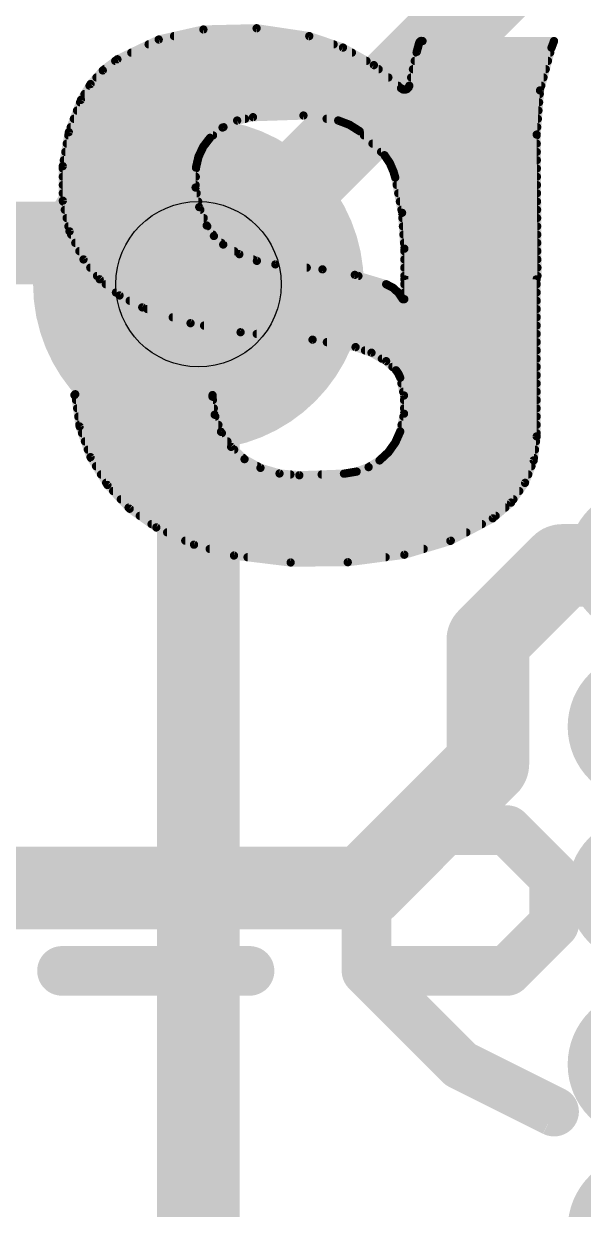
# Model space of a CAD drawing. Extents: x -34 to 73, y -15 to 16.
# Drawn here: x 8.353 to 10.072, y 9.428 to 13.068 of the extents above; entities that cross this region are included whole.
import ezdxf

# ---------------------------------------------------------------- set-up
doc = ezdxf.new("R2010")
doc.units = 0
for name, color, linetype in [('1', 12, 'CONTINUOUS'), ('16', 132, 'CONTINUOUS'), ('18', 110, 'CONTINUOUS'), ('22', 40, 'CONTINUOUS'), ('29', 253, 'CONTINUOUS'), ('44', 253, 'CONTINUOUS')]:
    doc.layers.add(name, color=color, linetype=linetype)

# ---------------------------------------------------------------- blocks, each defined once
blk = doc.blocks.new('RECT195072X73152R100')
at = {"const_width": 0.2286}
blk.add_lwpolyline([(0.4953, 0), (0.4953, 0, 0.4142), (0.381, 0.1143), (-0.381, 0.1143, 0.4142), (-0.4953, 0), (-0.4953, 0, 0.4142), (-0.381, -0.1143), (0.381, -0.1143, 0.4142)], format="xyb", close=True, dxfattribs=at)
blk.add_solid([(-0.4064, -0.0254), (0.4064, -0.0254), (-0.4064, 0.0254), (0.4064, 0.0254)])
blk = doc.blocks.new('ROUNDV')
at = {"const_width": 0.5}
blk.add_lwpolyline([(0, -0.25, 1), (0, 0.25, 1), (0, -0.25)], format="xyb", dxfattribs=at)

msp = doc.modelspace()

# ---------------------------------------------------------------- linework, layer by layer
at = {"layer": '1', "const_width": 0.254}
for points in [[(8.89, 12.2682), (9.8552, 13.2334)], [(7.454, 12.3952), (8.763, 12.3952)], [(8.763, 12.3952), (8.89, 12.2682)], [(8.8646, 12.2428), (8.89, 12.2682)], [(9.779, 11.176), (10.0076, 11.4046)], [(10.0076, 11.4046), (10.6217, 11.4046)], [(9.779, 10.795), (9.779, 11.176)], [(9.398, 10.414), (9.779, 10.795)], [(9.398, 10.414), (7.62, 10.414)]]:
    msp.add_lwpolyline(points, dxfattribs=at)
at = {"layer": '1', "const_width": 0.127}
for points in [[(8.8079, 12.4401, 1), (8.7181, 12.3503)], [(8.763, 12.3317, 1), (8.763, 12.4587)], [(8.9349, 12.2233, 1), (8.8451, 12.3131)], [(8.8197, 12.2877, 1), (8.9095, 12.1979)], [(8.8451, 12.3131, 1), (8.9349, 12.2233)], [(8.8451, 12.2233, 1), (8.9349, 12.3131)], [(10.0076, 11.4681, 1), (10.0076, 11.3411)], [(10.0525, 11.3597, 1), (9.9627, 11.4495)], [(9.8425, 11.176, 1), (9.7155, 11.176)], [(9.7341, 11.2209, 1), (9.8239, 11.1311)], [(9.8239, 10.7501, 1), (9.7341, 10.8399)], [(9.7155, 10.795, 1), (9.8425, 10.795)], [(9.3531, 10.4589, 1), (9.4429, 10.3691)], [(9.398, 10.3505, 1), (9.398, 10.4775)]]:
    msp.add_lwpolyline(points, format="xyb", dxfattribs=at)
at = {"layer": '16', "const_width": 0.254}
msp.add_lwpolyline([(8.89, 12.2682), (8.89, 5.969)], dxfattribs=at)
at = {"layer": '16', "const_width": 0.127}
msp.add_lwpolyline([(8.9535, 12.2682, 1), (8.8265, 12.2682)], format="xyb", dxfattribs=at)
at = {"layer": '22'}
for points, const_width in [([(8.768, 13.0197), (8.9052, 13.0505)], 0.0254), ([(8.8149, 13.0302), (9.2304, 13.0302)], 0.0254), ([(8.9052, 13.0505), (9.0687, 13.0543)], 0.0254), ([(9.0687, 13.0543), (9.2304, 13.0302)], 0.0254), ([(9.2304, 13.0302), (9.3339, 12.995)], 0.0254), ([(8.6411, 12.9591), (8.768, 13.0197)], 0.0254), ([(8.7369, 13.0048), (9.3051, 13.0048)], 0.0254), ([(9.3339, 12.995), (9.429, 12.941)], 0.0254), ([(9.5606, 12.9819), (9.5682, 13.0099)], 0.0254), ([(9.5668, 13.0048), (9.9784, 13.0048)], 0.0254), ([(9.5682, 13.0099), (9.5704, 13.0135)], 0.0254), ([(9.5704, 13.0135), (9.5741, 13.0153)], 0.0254), ([(9.5741, 13.0153), (9.5783, 13.015)], 0.0254), ([(9.5783, 13.015), (9.9822, 13.015)], 0.0254), ([(9.9746, 12.9946), (9.9392, 12.8634)], 0.0254), ([(9.9822, 13.015), (9.9746, 12.9946)], 0.0254), ([(8.5962, 12.9249), (8.6411, 12.9591)], 0.0254), ([(8.6344, 12.954), (9.4061, 12.954)], 0.0254), ([(8.6836, 12.9794), (9.3614, 12.9794)], 0.0254), ([(9.5377, 12.8778), (9.5606, 12.9819)], 0.0254), ([(9.5545, 12.954), (9.9637, 12.954)], 0.0254), ([(9.5601, 12.9794), (9.9705, 12.9794)], 0.0254), ([(8.5585, 12.8829), (8.5962, 12.9249)], 0.0254), ([(8.6011, 12.9286), (9.4436, 12.9286)], 0.0254), ([(9.429, 12.941), (9.5123, 12.8702)], 0.0254), ([(9.5489, 12.9286), (9.9568, 12.9286)], 0.0254), ([(8.5293, 12.8346), (8.5585, 12.8829)], 0.0254), ([(8.5554, 12.8778), (9.5034, 12.8778)], 0.0254), ([(8.5767, 12.9032), (9.4735, 12.9032)], 0.0254), ([(9.5351, 12.8719), (9.5377, 12.8778)], 0.0254), ([(9.5377, 12.8778), (9.9431, 12.8778)], 0.0254), ([(9.5433, 12.9032), (9.95, 12.9032)], 0.0254), ([(8.5401, 12.8524), (9.9384, 12.8524)], 0.0254), ([(9.5123, 12.8702), (9.5177, 12.8666)], 0.0254), ([(9.5177, 12.8666), (9.5241, 12.8657)], 0.0254), ([(9.5241, 12.8657), (9.5303, 12.8676)], 0.0254), ([(9.5303, 12.8676), (9.5351, 12.8719)], 0.0254), ([(9.9392, 12.8634), (9.9289, 12.7279)], 0.0254), ([(8.492, 12.7353), (8.5293, 12.8346)], 0.0254), ([(8.5264, 12.827), (9.9365, 12.827)], 0.0254), ([(8.5074, 12.7762), (9.0335, 12.7762)], 0.0254), ([(8.5169, 12.8016), (9.9345, 12.8016)], 0.0254), ([(9.0089, 12.771), (8.964, 12.7494)], 0.0254), ([(9.0576, 12.7813), (9.0089, 12.771)], 0.0254), ([(9.2126, 12.7864), (9.0576, 12.7813)], 0.0254), ([(9.3193, 12.7711), (9.2126, 12.7864)], 0.0254), ([(9.2837, 12.7762), (9.9326, 12.7762)], 0.0254), ([(9.354, 12.7579), (9.3193, 12.7711)], 0.0254), ([(8.4732, 12.6308), (8.492, 12.7353)], 0.0254), ([(8.4978, 12.7508), (8.9669, 12.7508)], 0.0254), ([(8.964, 12.7494), (8.9256, 12.7178)], 0.0254), ([(9.3853, 12.7381), (9.354, 12.7579)], 0.0254), ([(9.3652, 12.7508), (9.9306, 12.7508)], 0.0254), ([(9.4615, 12.6644), (9.3853, 12.7381)], 0.0254), ([(8.4856, 12.7), (8.9119, 12.7)], 0.0254), ([(8.4902, 12.7254), (8.9348, 12.7254)], 0.0254), ([(8.9256, 12.7178), (8.9047, 12.6906)], 0.0254), ([(9.3984, 12.7254), (9.9289, 12.7254)], 0.0254), ([(9.4247, 12.7), (9.9291, 12.7)], 0.0254), ([(9.9289, 12.7279), (9.9314, 12.2936)], 0.0254), ([(8.481, 12.6746), (8.8972, 12.6746)], 0.0254), ([(8.8901, 12.6597), (8.8824, 12.6263)], 0.0254), ([(8.9047, 12.6906), (8.8901, 12.6597)], 0.0254), ([(9.451, 12.6746), (9.9292, 12.6746)], 0.0254), ([(9.4779, 12.6404), (9.4615, 12.6644)], 0.0254), ([(8.4734, 12.5247), (8.4732, 12.6308)], 0.0254), ([(8.4732, 12.6238), (8.8824, 12.6238)], 0.0254), ([(8.4765, 12.6492), (8.8877, 12.6492)], 0.0254), ([(8.8824, 12.6263), (8.8813, 12.5652)], 0.0254), ([(9.4719, 12.6492), (9.9294, 12.6492)], 0.0254), ([(9.4894, 12.6136), (9.4779, 12.6404)], 0.0254), ([(9.485, 12.6238), (9.9295, 12.6238)], 0.0254), ([(8.4732, 12.5984), (8.8819, 12.5984)], 0.0254), ([(9.4945, 12.5959), (9.4894, 12.6136)], 0.0254), ([(9.4938, 12.5984), (9.9296, 12.5984)], 0.0254), ([(9.5155, 12.4875), (9.4945, 12.5959)], 0.0254), ([(8.4733, 12.573), (8.8814, 12.573)], 0.0254), ([(8.8813, 12.5652), (8.8924, 12.5051)], 0.0254), ([(9.4989, 12.573), (9.9298, 12.573)], 0.0254), ([(8.4733, 12.5476), (8.8845, 12.5476)], 0.0254), ([(8.494, 12.4306), (8.4734, 12.5247)], 0.0254), ([(8.474, 12.5222), (8.8892, 12.5222)], 0.0254), ([(9.5038, 12.5476), (9.9299, 12.5476)], 0.0254), ([(9.5088, 12.5222), (9.9301, 12.5222)], 0.0254), ([(8.4795, 12.4968), (8.8958, 12.4968)], 0.0254), ([(8.8924, 12.5051), (8.9154, 12.4485)], 0.0254), ([(9.5137, 12.4968), (9.9302, 12.4968)], 0.0254), ([(9.5225, 12.3774), (9.5155, 12.4875)], 0.0254), ([(8.4851, 12.4714), (8.9061, 12.4714)], 0.0254), ([(8.4906, 12.446), (8.9171, 12.446)], 0.0254), ([(8.9154, 12.4485), (8.9374, 12.4164)], 0.0254), ([(9.5165, 12.4714), (9.9304, 12.4714)], 0.0254), ([(9.5181, 12.446), (9.9305, 12.446)], 0.0254), ([(8.5369, 12.3444), (8.494, 12.4306)], 0.0254), ([(8.499, 12.4206), (8.9345, 12.4206)], 0.0254), ([(8.9374, 12.4164), (8.9662, 12.3901)], 0.0254), ([(9.5197, 12.4206), (9.9307, 12.4206)], 0.0254), ([(8.5116, 12.3952), (8.9606, 12.3952)], 0.0254), ([(8.5243, 12.3698), (9.0002, 12.3698)], 0.0254), ([(8.9662, 12.3901), (9.0157, 12.3605)], 0.0254), ([(9.5214, 12.3952), (9.9308, 12.3952)], 0.0254), ([(9.5225, 12.2936), (9.5225, 12.3774)], 0.0254), ([(9.5225, 12.3698), (9.931, 12.3698)], 0.0254), ([(8.5867, 12.2835), (8.5369, 12.3444)], 0.0254), ([(8.5369, 12.3444), (9.0581, 12.3444)], 0.0254), ([(9.0157, 12.3605), (9.0696, 12.34)], 0.0254), ([(9.0696, 12.34), (9.1262, 12.3292)], 0.0254), ([(9.5225, 12.3444), (9.9311, 12.3444)], 0.0254), ([(8.5577, 12.319), (9.2227, 12.319)], 0.0254), ([(8.5784, 12.2936), (9.3814, 12.2936)], 0.0254), ([(9.1262, 12.3292), (9.271, 12.3139)], 0.0254), ([(9.271, 12.3139), (9.3702, 12.297)], 0.0254), ([(9.3702, 12.297), (9.4666, 12.2682)], 0.0254), ([(9.5225, 12.319), (9.9313, 12.319)], 0.0254), ([(9.9314, 12.2936), (9.5225, 12.2936)], 0.0254), ([(9.5225, 12.2936), (9.9314, 12.2936)], 0.0254), ([(8.6476, 12.2337), (8.5867, 12.2835)], 0.0254), ([(8.6054, 12.2682), (9.4666, 12.2682)], 0.0254), ([(9.4666, 12.2682), (9.4873, 12.2575)], 0.0254), ([(9.4873, 12.2575), (9.5046, 12.2419)], 0.0254), ([(9.5225, 12.2225), (9.5225, 12.2834)], 0.0254), ([(9.5225, 12.2834), (9.9289, 12.2834)], 0.0254), ([(9.5225, 12.2682), (9.9289, 12.2682)], 0.0254), ([(9.9289, 12.2834), (9.9289, 11.8008)], 0.0254), ([(8.6365, 12.2428), (9.5036, 12.2428)], 0.0254), ([(8.7173, 12.1971), (8.6476, 12.2337)], 0.0254), ([(9.5046, 12.2419), (9.5174, 12.2225)], 0.0254), ([(9.5174, 12.2225), (9.5225, 12.2225)], 0.0254), ([(9.5225, 12.2428), (9.9289, 12.2428)], 0.0254), ([(8.6787, 12.2174), (9.9289, 12.2174)], 0.0254), ([(8.8658, 12.1487), (8.7173, 12.1971)], 0.0254), ([(8.733, 12.192), (9.9289, 12.192)], 0.0254), ([(8.8109, 12.1666), (9.9289, 12.1666)], 0.0254), ([(9.0195, 12.1209), (8.8658, 12.1487)], 0.0254), ([(8.9073, 12.1412), (9.9289, 12.1412)], 0.0254), ([(9.2405, 12.098), (9.0195, 12.1209)], 0.0254), ([(9.0687, 12.1158), (9.9289, 12.1158)], 0.0254), ([(9.3726, 12.0752), (9.2405, 12.098)], 0.0254), ([(9.2845, 12.0904), (9.9289, 12.0904)], 0.0254), ([(9.4216, 12.0579), (9.3726, 12.0752)], 0.0254), ([(9.4016, 12.065), (9.9289, 12.065)], 0.0254), ([(9.4666, 12.032), (9.4216, 12.0579)], 0.0254), ([(9.4534, 12.0396), (9.9289, 12.0396)], 0.0254), ([(9.4971, 12.004), (9.4666, 12.032)], 0.0254), ([(9.486, 12.0142), (9.9289, 12.0142)], 0.0254), ([(9.5045, 11.9932), (9.4971, 12.004)], 0.0254), ([(9.5098, 11.9812), (9.5045, 11.9932)], 0.0254), ([(9.5065, 11.9888), (9.9289, 11.9888)], 0.0254), ([(9.5215, 11.9266), (9.5098, 11.9812)], 0.0254), ([(8.5115, 11.9304), (8.509, 11.9278)], 0.0254), ([(8.525, 11.8314), (8.5115, 11.9304)], 0.0254), ([(9.5136, 11.9634), (9.9289, 11.9634)], 0.0254), ([(9.519, 11.938), (9.9289, 11.938)], 0.0254), ([(8.509, 11.9278), (8.9332, 11.9278)], 0.0254), ([(8.5139, 11.9126), (8.9344, 11.9126)], 0.0254), ([(8.9332, 11.9278), (8.9332, 11.9228)], 0.0254), ([(8.9332, 11.9228), (8.9398, 11.8674)], 0.0254), ([(9.5215, 11.8707), (9.5215, 11.9266)], 0.0254), ([(9.5215, 11.9126), (9.9289, 11.9126)], 0.0254), ([(8.5174, 11.8872), (8.9374, 11.8872)], 0.0254), ([(8.5209, 11.8618), (8.9419, 11.8618)], 0.0254), ([(8.9398, 11.8674), (8.9592, 11.8151)], 0.0254), ([(9.5098, 11.8161), (9.5215, 11.8707)], 0.0254), ([(9.5196, 11.8618), (9.9289, 11.8618)], 0.0254), ([(9.5215, 11.8872), (9.9289, 11.8872)], 0.0254), ([(8.5243, 11.8364), (8.9513, 11.8364)], 0.0254), ([(8.5584, 11.7372), (8.525, 11.8314)], 0.0254), ([(9.5141, 11.8364), (9.9289, 11.8364)], 0.0254), ([(8.5322, 11.811), (8.962, 11.811)], 0.0254), ([(8.5413, 11.7856), (8.9791, 11.7856)], 0.0254), ([(8.9592, 11.8151), (8.9904, 11.7688)], 0.0254), ([(9.4948, 11.7823), (9.5098, 11.8161)], 0.0254), ([(9.4963, 11.7856), (9.927, 11.7856)], 0.0254), ([(9.5075, 11.811), (9.9289, 11.811)], 0.0254), ([(9.9289, 11.8008), (9.9198, 11.7273)], 0.0254), ([(8.5503, 11.7602), (8.9998, 11.7602)], 0.0254), ([(8.9904, 11.7688), (9.0316, 11.7312)], 0.0254), ([(9.4463, 11.7272), (9.4734, 11.7523)], 0.0254), ([(9.4734, 11.7523), (9.4948, 11.7823)], 0.0254), ([(9.479, 11.7602), (9.9239, 11.7602)], 0.0254), ([(8.6104, 11.6518), (8.5584, 11.7372)], 0.0254), ([(8.5599, 11.7348), (9.0276, 11.7348)], 0.0254), ([(9.0316, 11.7312), (9.0805, 11.7043)], 0.0254), ([(9.4127, 11.7066), (9.4463, 11.7272)], 0.0254), ([(9.4545, 11.7348), (9.9207, 11.7348)], 0.0254), ([(9.9198, 11.7273), (9.8931, 11.6582)], 0.0254), ([(8.5754, 11.7094), (9.0712, 11.7094)], 0.0254), ([(8.5908, 11.684), (9.1725, 11.684)], 0.0254), ([(9.0805, 11.7043), (9.1391, 11.687)], 0.0254), ([(9.1391, 11.687), (9.1999, 11.6815)], 0.0254), ([(9.1999, 11.6815), (9.337, 11.6865)], 0.0254), ([(9.2684, 11.684), (9.9031, 11.684)], 0.0254), ([(9.337, 11.6865), (9.3758, 11.6929)], 0.0254), ([(9.3758, 11.6929), (9.4127, 11.7066)], 0.0254), ([(9.4172, 11.7094), (9.9129, 11.7094)], 0.0254), ([(8.6063, 11.6586), (9.8933, 11.6586)], 0.0254), ([(8.6787, 11.5789), (8.6104, 11.6518)], 0.0254), ([(9.8931, 11.6582), (9.8504, 11.5977)], 0.0254), ([(8.6279, 11.6332), (9.8754, 11.6332)], 0.0254), ([(8.6516, 11.6078), (9.8575, 11.6078)], 0.0254), ([(8.6754, 11.5824), (9.8326, 11.5824)], 0.0254), ([(8.7605, 11.5214), (8.6787, 11.5789)], 0.0254), ([(9.8504, 11.5977), (9.7942, 11.5494)], 0.0254), ([(8.7098, 11.557), (9.803, 11.557)], 0.0254), ([(8.746, 11.5316), (9.7607, 11.5316)], 0.0254), ([(9.7942, 11.5494), (9.6639, 11.4801)], 0.0254), ([(8.8763, 11.4685), (8.7605, 11.5214)], 0.0254), ([(8.7938, 11.5062), (9.713, 11.5062)], 0.0254), ([(8.8494, 11.4808), (9.6652, 11.4808)], 0.0254), ([(8.9992, 11.4351), (8.8763, 11.4685)], 0.0254), ([(9.6639, 11.4801), (9.5225, 11.4376)], 0.0254), ([(8.9246, 11.4554), (9.5817, 11.4554)], 0.0254), ([(9.1733, 11.4138), (8.9992, 11.4351)], 0.0254), ([(9.0408, 11.43), (9.465, 11.43)], 0.0254), ([(9.5225, 11.4376), (9.3486, 11.4146)], 0.0254), ([(9.3486, 11.4146), (9.1733, 11.4138)], 0.0254), ([(9.4063, 10.4477), (9.5503, 10.5918)], 0.1524), ([(9.5503, 10.5918), (9.8384, 10.5918)], 0.1524), ([(9.8384, 10.5918), (9.9825, 10.4477)], 0.1524), ([(9.4063, 10.1596), (9.4063, 10.4477)], 0.1524), ([(9.9825, 10.4477), (9.9825, 10.3037)], 0.1524), ([(9.9825, 10.3037), (9.8384, 10.1596)], 0.1524), ([(8.4708, 10.1596), (9.047, 10.1596)], 0.1524), ([(9.6944, 9.8715), (9.4063, 10.1596)], 0.1524), ([(9.8384, 10.1596), (9.4063, 10.1596)], 0.1524), ([(9.9825, 9.7275), (9.6944, 9.8715)], 0.1524)]:
    msp.add_lwpolyline(points, dxfattribs=dict(at, const_width=const_width))
for points, const_width in [([(8.8149, 13.0366, 1), (8.8149, 13.0239)], 0.0127), ([(8.9051, 13.0568, 1), (8.9053, 13.0442)], 0.0127), ([(8.9066, 13.0443, 1), (8.9038, 13.0567)], 0.0127), ([(9.0696, 13.0606, 1), (9.0677, 13.048)], 0.0127), ([(9.0688, 13.048, 1), (9.0685, 13.0607)], 0.0127), ([(9.2324, 13.0362, 1), (9.2284, 13.0242)], 0.0127), ([(9.2295, 13.0239, 1), (9.2313, 13.0365)], 0.0127), ([(9.2304, 13.0239, 1), (9.2304, 13.0366)], 0.0127), ([(8.7369, 13.0112, 1), (8.7369, 12.9985)], 0.0127), ([(8.7666, 13.0259, 1), (8.7694, 13.0135)], 0.0127), ([(8.7707, 13.0139, 1), (8.7653, 13.0254)], 0.0127), ([(9.3051, 12.9985, 1), (9.3051, 13.0112)], 0.0127), ([(9.3371, 13.0005, 1), (9.3308, 12.9895)], 0.0127), ([(9.3319, 12.989, 1), (9.336, 13.001)], 0.0127), ([(9.5668, 13.0112, 1), (9.5668, 12.9985)], 0.0127), ([(9.5628, 13.0132, 1), (9.5736, 13.0066)], 0.0127), ([(9.5743, 13.0082, 1), (9.5621, 13.0116)], 0.0127), ([(9.5675, 13.0191, 1), (9.5733, 13.0078)], 0.0127), ([(9.5758, 13.0101, 1), (9.565, 13.0168)], 0.0127), ([(9.5747, 13.0217, 1), (9.5736, 13.009)], 0.0127), ([(9.577, 13.0097, 1), (9.5713, 13.021)], 0.0127), ([(9.5783, 13.0213, 1), (9.5783, 13.0087)], 0.0127), ([(9.5778, 13.0087, 1), (9.5788, 13.0213)], 0.0127), ([(9.9686, 12.9968, 1), (9.9806, 12.9924)], 0.0127), ([(9.9807, 12.9929, 1), (9.9685, 12.9963)], 0.0127), ([(9.9882, 13.0128, 1), (9.9762, 13.0172)], 0.0127), ([(9.9784, 12.9985, 1), (9.9784, 13.0112)], 0.0127), ([(9.9822, 13.0087, 1), (9.9822, 13.0213)], 0.0127), ([(8.6344, 12.9604, 1), (8.6344, 12.9477)], 0.0127), ([(8.6384, 12.9648, 1), (8.6438, 12.9534)], 0.0127), ([(8.6449, 12.954, 1), (8.6373, 12.9642)], 0.0127), ([(8.6836, 12.9857, 1), (8.6836, 12.9731)], 0.0127), ([(9.3614, 12.9731, 1), (9.3614, 12.9857)], 0.0127), ([(9.4061, 12.9477, 1), (9.4061, 12.9604)], 0.0127), ([(9.5545, 12.9604, 1), (9.5545, 12.9477)], 0.0127), ([(9.5601, 12.9857, 1), (9.5601, 12.9731)], 0.0127), ([(9.5545, 12.9836, 1), (9.5667, 12.9802)], 0.0127), ([(9.5668, 12.9805, 1), (9.5544, 12.9833)], 0.0127), ([(9.9637, 12.9477, 1), (9.9637, 12.9604)], 0.0127), ([(9.9705, 12.9731, 1), (9.9705, 12.9857)], 0.0127), ([(8.5924, 12.9299, 1), (8.6001, 12.9198)], 0.0127), ([(8.6009, 12.9206, 1), (8.5915, 12.9291)], 0.0127), ([(8.6011, 12.935, 1), (8.6011, 12.9223)], 0.0127), ([(9.4331, 12.9459, 1), (9.4249, 12.9362)], 0.0127), ([(9.4259, 12.9355, 1), (9.4321, 12.9466)], 0.0127), ([(9.4436, 12.9223, 1), (9.4436, 12.935)], 0.0127), ([(9.5489, 12.935, 1), (9.5489, 12.9223)], 0.0127), ([(9.9568, 12.9223, 1), (9.9568, 12.935)], 0.0127), ([(8.5554, 12.8841, 1), (8.5554, 12.8715)], 0.0127), ([(8.5538, 12.8871, 1), (8.5632, 12.8787)], 0.0127), ([(8.5639, 12.8796, 1), (8.5531, 12.8862)], 0.0127), ([(8.5767, 12.9095, 1), (8.5767, 12.8969)], 0.0127), ([(9.4735, 12.8969, 1), (9.4735, 12.9095)], 0.0127), ([(9.5034, 12.8715, 1), (9.5034, 12.8841)], 0.0127), ([(9.5377, 12.8841, 1), (9.5377, 12.8715)], 0.0127), ([(9.5435, 12.8753, 1), (9.5319, 12.8803)], 0.0127), ([(9.5433, 12.9095, 1), (9.5433, 12.8969)], 0.0127), ([(9.9431, 12.8715, 1), (9.9431, 12.8841)], 0.0127), ([(9.95, 12.8969, 1), (9.95, 12.9095)], 0.0127), ([(8.5401, 12.8588, 1), (8.5401, 12.8461)], 0.0127), ([(9.5158, 12.8755, 1), (9.5088, 12.8649)], 0.0127), ([(9.5082, 12.8654, 1), (9.5164, 12.875)], 0.0127), ([(9.5186, 12.8729, 1), (9.5168, 12.8604)], 0.0127), ([(9.5142, 12.8613, 1), (9.5212, 12.8719)], 0.0127), ([(9.5223, 12.8718, 1), (9.5259, 12.8596)], 0.0127), ([(9.5232, 12.8594, 1), (9.525, 12.872)], 0.0127), ([(9.5261, 12.8723, 1), (9.5345, 12.8628)], 0.0127), ([(9.5321, 12.8615, 1), (9.5285, 12.8736)], 0.0127), ([(9.5293, 12.8744, 1), (9.541, 12.8693)], 0.0127), ([(9.5394, 12.8671, 1), (9.5309, 12.8766)], 0.0127), ([(9.5315, 12.8792, 1), (9.5439, 12.8764)], 0.0127), ([(9.9331, 12.865, 1), (9.9454, 12.8617)], 0.0127), ([(9.9456, 12.8629, 1), (9.9329, 12.8639)], 0.0127), ([(9.9384, 12.8461, 1), (9.9384, 12.8588)], 0.0127), ([(8.5264, 12.8333, 1), (8.5264, 12.8207)], 0.0127), ([(8.5239, 12.8379, 1), (8.5347, 12.8313)], 0.0127), ([(8.5352, 12.8324, 1), (8.5234, 12.8368)], 0.0127), ([(9.9365, 12.8207, 1), (9.9365, 12.8333)], 0.0127), ([(8.5074, 12.7826, 1), (8.5074, 12.7699)], 0.0127), ([(8.5169, 12.8079, 1), (8.5169, 12.7953)], 0.0127), ([(9.0076, 12.7772, 1), (9.0102, 12.7648)], 0.0127), ([(9.0117, 12.7653, 1), (9.0061, 12.7767)], 0.0127), ([(9.0335, 12.7699, 1), (9.0335, 12.7826)], 0.0127), ([(9.0574, 12.7876, 1), (9.0578, 12.775)], 0.0127), ([(9.0589, 12.7751, 1), (9.0563, 12.7875)], 0.0127), ([(9.2135, 12.7927, 1), (9.2117, 12.7801)], 0.0127), ([(9.2128, 12.7801, 1), (9.2124, 12.7927)], 0.0127), ([(9.2837, 12.7826, 1), (9.2837, 12.7699)], 0.0127), ([(9.3216, 12.777, 1), (9.317, 12.7652)], 0.0127), ([(9.3184, 12.7648, 1), (9.3202, 12.7774)], 0.0127), ([(9.9326, 12.7699, 1), (9.9326, 12.7826)], 0.0127), ([(9.9345, 12.7953, 1), (9.9345, 12.8079)], 0.0127), ([(8.486, 12.7375, 1), (8.4979, 12.733)], 0.0127), ([(8.4982, 12.7341, 1), (8.4857, 12.7364)], 0.0127), ([(8.4978, 12.7571, 1), (8.4978, 12.7445)], 0.0127), ([(8.9613, 12.7551, 1), (8.9668, 12.7437)], 0.0127), ([(8.9681, 12.7445, 1), (8.96, 12.7543)], 0.0127), ([(8.9669, 12.7445, 1), (8.9669, 12.7571)], 0.0127), ([(9.3574, 12.7633, 1), (9.3506, 12.7526)], 0.0127), ([(9.3517, 12.752, 1), (9.3562, 12.7639)], 0.0127), ([(9.3652, 12.7571, 1), (9.3652, 12.7445)], 0.0127), ([(9.3897, 12.7427, 1), (9.3809, 12.7335)], 0.0127), ([(9.3819, 12.7327, 1), (9.3887, 12.7435)], 0.0127), ([(9.9306, 12.7445, 1), (9.9306, 12.7571)], 0.0127), ([(8.4856, 12.7064, 1), (8.4856, 12.6937)], 0.0127), ([(8.4902, 12.7317, 1), (8.4902, 12.7191)], 0.0127), ([(8.9119, 12.6937, 1), (8.9119, 12.7064)], 0.0127), ([(8.9216, 12.7227, 1), (8.9296, 12.7129)], 0.0127), ([(8.9306, 12.7139, 1), (8.9206, 12.7217)], 0.0127), ([(8.9348, 12.7191, 1), (8.9348, 12.7317)], 0.0127), ([(9.3984, 12.7317, 1), (9.3984, 12.7191)], 0.0127), ([(9.4247, 12.7064, 1), (9.4247, 12.6937)], 0.0127), ([(9.9352, 12.7279, 1), (9.9226, 12.7279)], 0.0127), ([(9.9226, 12.7284, 1), (9.9352, 12.7274)], 0.0127), ([(9.9289, 12.7191, 1), (9.9289, 12.7317)], 0.0127), ([(9.9291, 12.6937, 1), (9.9291, 12.7064)], 0.0127), ([(8.481, 12.6809, 1), (8.481, 12.6683)], 0.0127), ([(8.8963, 12.6582, 1), (8.8839, 12.6611)], 0.0127), ([(8.8972, 12.6683, 1), (8.8972, 12.6809)], 0.0127), ([(8.8997, 12.6945, 1), (8.9098, 12.6868)], 0.0127), ([(8.9105, 12.6879, 1), (8.899, 12.6934)], 0.0127), ([(9.451, 12.6809, 1), (9.451, 12.6683)], 0.0127), ([(9.4667, 12.668, 1), (9.4563, 12.6608)], 0.0127), ([(9.4571, 12.6598, 1), (9.4659, 12.669)], 0.0127), ([(9.9292, 12.6683, 1), (9.9292, 12.6809)], 0.0127), ([(8.4795, 12.6308, 1), (8.4668, 12.6308)], 0.0127), ([(8.4669, 12.6319, 1), (8.4794, 12.6297)], 0.0127), ([(8.4732, 12.6302, 1), (8.4732, 12.6175)], 0.0127), ([(8.4765, 12.6555, 1), (8.4765, 12.6429)], 0.0127), ([(8.8762, 12.6277, 1), (8.8886, 12.6249)], 0.0127), ([(8.8887, 12.6262, 1), (8.8761, 12.6264)], 0.0127), ([(8.8824, 12.6175, 1), (8.8824, 12.6302)], 0.0127), ([(8.8844, 12.6624, 1), (8.8958, 12.657)], 0.0127), ([(8.8877, 12.6429, 1), (8.8877, 12.6555)], 0.0127), ([(9.4719, 12.6555, 1), (9.4719, 12.6429)], 0.0127), ([(9.4838, 12.6429, 1), (9.4721, 12.6379)], 0.0127), ([(9.4727, 12.6368, 1), (9.4832, 12.644)], 0.0127), ([(9.485, 12.6302, 1), (9.485, 12.6175)], 0.0127), ([(9.9294, 12.6429, 1), (9.9294, 12.6555)], 0.0127), ([(9.9295, 12.6175, 1), (9.9295, 12.6302)], 0.0127), ([(8.4732, 12.6047, 1), (8.4732, 12.5921)], 0.0127), ([(8.8819, 12.5921, 1), (8.8819, 12.6047)], 0.0127), ([(9.4955, 12.6154, 1), (9.4833, 12.6118)], 0.0127), ([(9.4836, 12.6111, 1), (9.4952, 12.6161)], 0.0127), ([(9.4938, 12.6047, 1), (9.4938, 12.5921)], 0.0127), ([(9.5007, 12.5971, 1), (9.4883, 12.5947)], 0.0127), ([(9.4884, 12.5941, 1), (9.5006, 12.5977)], 0.0127), ([(9.9296, 12.5921, 1), (9.9296, 12.6047)], 0.0127), ([(8.4733, 12.5793, 1), (8.4733, 12.5667)], 0.0127), ([(8.8875, 12.5664, 1), (8.875, 12.564)], 0.0127), ([(8.8749, 12.5653, 1), (8.8876, 12.5651)], 0.0127), ([(8.8814, 12.5667, 1), (8.8814, 12.5793)], 0.0127), ([(9.4989, 12.5793, 1), (9.4989, 12.5667)], 0.0127), ([(9.9298, 12.5667, 1), (9.9298, 12.5793)], 0.0127), ([(8.4733, 12.554, 1), (8.4733, 12.5413)], 0.0127), ([(8.4796, 12.5261, 1), (8.4672, 12.5233)], 0.0127), ([(8.4671, 12.5247, 1), (8.4797, 12.5247)], 0.0127), ([(8.474, 12.5285, 1), (8.474, 12.5159)], 0.0127), ([(8.8845, 12.5413, 1), (8.8845, 12.554)], 0.0127), ([(8.8892, 12.5159, 1), (8.8892, 12.5285)], 0.0127), ([(9.5038, 12.554, 1), (9.5038, 12.5413)], 0.0127), ([(9.5088, 12.5285, 1), (9.5088, 12.5159)], 0.0127), ([(9.9299, 12.5413, 1), (9.9299, 12.554)], 0.0127), ([(9.9301, 12.5159, 1), (9.9301, 12.5285)], 0.0127), ([(8.4795, 12.5031, 1), (8.4795, 12.4905)], 0.0127), ([(8.8983, 12.5075, 1), (8.8865, 12.5027)], 0.0127), ([(8.8862, 12.504, 1), (8.8987, 12.5063)], 0.0127), ([(8.8958, 12.4905, 1), (8.8958, 12.5031)], 0.0127), ([(9.5137, 12.5031, 1), (9.5137, 12.4905)], 0.0127), ([(9.5218, 12.4879, 1), (9.5091, 12.4871)], 0.0127), ([(9.5092, 12.4863, 1), (9.5217, 12.4888)], 0.0127), ([(9.9302, 12.4905, 1), (9.9302, 12.5031)], 0.0127), ([(8.4851, 12.4778, 1), (8.4851, 12.4651)], 0.0127), ([(8.4906, 12.4523, 1), (8.4906, 12.4397)], 0.0127), ([(8.9061, 12.4651, 1), (8.9061, 12.4778)], 0.0127), ([(8.9206, 12.4521, 1), (8.9102, 12.4449)], 0.0127), ([(8.9095, 12.4461, 1), (8.9213, 12.4509)], 0.0127), ([(8.9171, 12.4397, 1), (8.9171, 12.4523)], 0.0127), ([(9.5165, 12.4778, 1), (9.5165, 12.4651)], 0.0127), ([(9.5181, 12.4523, 1), (9.5181, 12.4397)], 0.0127), ([(9.9304, 12.4651, 1), (9.9304, 12.4778)], 0.0127), ([(9.9305, 12.4397, 1), (9.9305, 12.4523)], 0.0127), ([(8.4997, 12.4335, 1), (8.4883, 12.4278)], 0.0127), ([(8.4878, 12.4293, 1), (8.5002, 12.432)], 0.0127), ([(8.499, 12.4269, 1), (8.499, 12.4143)], 0.0127), ([(8.9417, 12.4211, 1), (8.9332, 12.4117)], 0.0127), ([(8.9322, 12.4128, 1), (8.9427, 12.42)], 0.0127), ([(8.9345, 12.4143, 1), (8.9345, 12.4269)], 0.0127), ([(9.5197, 12.4269, 1), (9.5197, 12.4143)], 0.0127), ([(9.9307, 12.4143, 1), (9.9307, 12.4269)], 0.0127), ([(8.5116, 12.4016, 1), (8.5116, 12.3889)], 0.0127), ([(8.5243, 12.3762, 1), (8.5243, 12.3635)], 0.0127), ([(8.9695, 12.3956, 1), (8.9629, 12.3846)], 0.0127), ([(8.9606, 12.3889, 1), (8.9606, 12.4016)], 0.0127), ([(8.9619, 12.3854, 1), (8.9705, 12.3948)], 0.0127), ([(9.0002, 12.3635, 1), (9.0002, 12.3762)], 0.0127), ([(9.5214, 12.4016, 1), (9.5214, 12.3889)], 0.0127), ([(9.5289, 12.3774, 1), (9.5162, 12.3774)], 0.0127), ([(9.5225, 12.3762, 1), (9.5225, 12.3635)], 0.0127), ([(9.5162, 12.377, 1), (9.5288, 12.3778)], 0.0127), ([(9.9308, 12.3889, 1), (9.9308, 12.4016)], 0.0127), ([(9.931, 12.3635, 1), (9.931, 12.3762)], 0.0127), ([(8.5418, 12.3484, 1), (8.532, 12.3404)], 0.0127), ([(8.5369, 12.3507, 1), (8.5369, 12.3381)], 0.0127), ([(8.5312, 12.3416, 1), (8.5426, 12.3472)], 0.0127), ([(9.018, 12.3665, 1), (9.0134, 12.3546)], 0.0127), ([(9.0124, 12.3551, 1), (9.019, 12.366)], 0.0127), ([(9.0581, 12.3381, 1), (9.0581, 12.3507)], 0.0127), ([(9.0708, 12.3463, 1), (9.0684, 12.3338)], 0.0127), ([(9.0673, 12.3341, 1), (9.0718, 12.346)], 0.0127), ([(9.5225, 12.3507, 1), (9.5225, 12.3381)], 0.0127), ([(9.9311, 12.3381, 1), (9.9311, 12.3507)], 0.0127), ([(8.5577, 12.3254, 1), (8.5577, 12.3127)], 0.0127), ([(8.5784, 12.3, 1), (8.5784, 12.2873)], 0.0127), ([(9.1269, 12.3355, 1), (9.1255, 12.3229)], 0.0127), ([(9.125, 12.323, 1), (9.1274, 12.3354)], 0.0127), ([(9.2227, 12.3127, 1), (9.2227, 12.3254)], 0.0127), ([(9.2721, 12.3202, 1), (9.2699, 12.3076)], 0.0127), ([(9.2703, 12.3076, 1), (9.2717, 12.3202)], 0.0127), ([(9.372, 12.303, 1), (9.3684, 12.2909)], 0.0127), ([(9.3691, 12.2907, 1), (9.3712, 12.3032)], 0.0127), ([(9.3814, 12.2873, 1), (9.3814, 12.3)], 0.0127), ([(9.5225, 12.3254, 1), (9.5225, 12.3127)], 0.0127), ([(9.5225, 12.3, 1), (9.5225, 12.2873)], 0.0127), ([(9.5225, 12.3, 1), (9.5225, 12.2873)], 0.0127), ([(9.9313, 12.3127, 1), (9.9313, 12.3254)], 0.0127), ([(9.9314, 12.2873, 1), (9.9314, 12.3)], 0.0127), ([(9.9314, 12.2873, 1), (9.9314, 12.3)], 0.0127), ([(8.5907, 12.2884, 1), (8.5827, 12.2785)], 0.0127), ([(8.5818, 12.2794, 1), (8.5916, 12.2875)], 0.0127), ([(8.6054, 12.2745, 1), (8.6054, 12.2619)], 0.0127), ([(9.4695, 12.2738, 1), (9.4637, 12.2626)], 0.0127), ([(9.4648, 12.2621, 1), (9.4684, 12.2743)], 0.0127), ([(9.4666, 12.2619, 1), (9.4666, 12.2745)], 0.0127), ([(9.4915, 12.2622, 1), (9.483, 12.2528)], 0.0127), ([(9.4844, 12.2519, 1), (9.4902, 12.2631)], 0.0127), ([(9.5162, 12.2936, 1), (9.5289, 12.2936)], 0.0127), ([(9.5289, 12.2834, 1), (9.5162, 12.2834)], 0.0127), ([(9.5225, 12.2897, 1), (9.5225, 12.2771)], 0.0127), ([(9.5225, 12.2745, 1), (9.5225, 12.2619)], 0.0127), ([(9.9352, 12.2834, 1), (9.9226, 12.2834)], 0.0127), ([(9.9251, 12.2936, 1), (9.9377, 12.2936)], 0.0127), ([(9.9289, 12.2771, 1), (9.9289, 12.2897)], 0.0127), ([(9.9289, 12.2619, 1), (9.9289, 12.2745)], 0.0127), ([(8.6365, 12.2492, 1), (8.6365, 12.2365)], 0.0127), ([(8.6506, 12.2393, 1), (8.6447, 12.2281)], 0.0127), ([(8.6436, 12.2288, 1), (8.6517, 12.2386)], 0.0127), ([(9.5099, 12.2454, 1), (9.4993, 12.2384)], 0.0127), ([(9.5003, 12.2372, 1), (9.5088, 12.2467)], 0.0127), ([(9.5036, 12.2365, 1), (9.5036, 12.2492)], 0.0127), ([(9.5174, 12.2288, 1), (9.5174, 12.2162)], 0.0127), ([(9.5225, 12.2492, 1), (9.5225, 12.2365)], 0.0127), ([(9.5225, 12.2162, 1), (9.5225, 12.2288)], 0.0127), ([(9.9289, 12.2365, 1), (9.9289, 12.2492)], 0.0127), ([(8.6787, 12.2238, 1), (8.6787, 12.2111)], 0.0127), ([(8.7193, 12.2031, 1), (8.7153, 12.1911)], 0.0127), ([(8.7143, 12.1915, 1), (8.7203, 12.2027)], 0.0127), ([(8.733, 12.1983, 1), (8.733, 12.1857)], 0.0127), ([(9.5121, 12.219, 1), (9.5227, 12.226)], 0.0127), ([(9.5162, 12.2225, 1), (9.5289, 12.2225)], 0.0127), ([(9.9289, 12.2111, 1), (9.9289, 12.2238)], 0.0127), ([(9.9289, 12.1857, 1), (9.9289, 12.1983)], 0.0127), ([(8.8109, 12.173, 1), (8.8109, 12.1603)], 0.0127), ([(8.8669, 12.1549, 1), (8.8647, 12.1424)], 0.0127), ([(8.8638, 12.1427, 1), (8.8678, 12.1547)], 0.0127), ([(9.9289, 12.1603, 1), (9.9289, 12.173)], 0.0127), ([(8.9073, 12.1476, 1), (8.9073, 12.1349)], 0.0127), ([(9.0202, 12.1272, 1), (9.0188, 12.1146)], 0.0127), ([(9.0184, 12.1147, 1), (9.0206, 12.1271)], 0.0127), ([(9.0687, 12.1221, 1), (9.0687, 12.1095)], 0.0127), ([(9.9289, 12.1349, 1), (9.9289, 12.1476)], 0.0127), ([(9.9289, 12.1095, 1), (9.9289, 12.1221)], 0.0127), ([(9.2416, 12.1043, 1), (9.2394, 12.0917)], 0.0127), ([(9.2398, 12.0917, 1), (9.2412, 12.1043)], 0.0127), ([(9.2845, 12.0968, 1), (9.2845, 12.0841)], 0.0127), ([(9.3747, 12.0812, 1), (9.3705, 12.0692)], 0.0127), ([(9.3715, 12.0689, 1), (9.3737, 12.0815)], 0.0127), ([(9.9289, 12.0841, 1), (9.9289, 12.0968)], 0.0127), ([(9.4016, 12.0714, 1), (9.4016, 12.0587)], 0.0127), ([(9.4248, 12.0635, 1), (9.4184, 12.0524)], 0.0127), ([(9.4195, 12.052, 1), (9.4237, 12.0639)], 0.0127), ([(9.4534, 12.0459, 1), (9.4534, 12.0333)], 0.0127), ([(9.9289, 12.0587, 1), (9.9289, 12.0714)], 0.0127), ([(9.9289, 12.0333, 1), (9.9289, 12.0459)], 0.0127), ([(9.4709, 12.0367, 1), (9.4623, 12.0273)], 0.0127), ([(9.4634, 12.0265, 1), (9.4698, 12.0375)], 0.0127), ([(9.486, 12.0206, 1), (9.486, 12.0079)], 0.0127), ([(9.5023, 12.0076, 1), (9.4919, 12.0004)], 0.0127), ([(9.4928, 11.9993, 1), (9.5014, 12.0087)], 0.0127), ([(9.9289, 12.0079, 1), (9.9289, 12.0206)], 0.0127), ([(9.5104, 11.9958, 1), (9.4987, 11.9907)], 0.0127), ([(9.4993, 11.9896, 1), (9.5098, 11.9968)], 0.0127), ([(9.5065, 11.9952, 1), (9.5065, 11.9825)], 0.0127), ([(9.516, 11.9825, 1), (9.5036, 11.9799)], 0.0127), ([(9.504, 11.9787, 1), (9.5156, 11.9837)], 0.0127), ([(9.9289, 11.9825, 1), (9.9289, 11.9952)], 0.0127), ([(8.5178, 11.9313, 1), (8.5052, 11.9295)], 0.0127), ([(8.5161, 11.926, 1), (8.5069, 11.9348)], 0.0127), ([(9.5136, 11.9697, 1), (9.5136, 11.9571)], 0.0127), ([(9.519, 11.9444, 1), (9.519, 11.9317)], 0.0127), ([(9.9289, 11.9571, 1), (9.9289, 11.9697)], 0.0127), ([(9.9289, 11.9317, 1), (9.9289, 11.9444)], 0.0127), ([(8.509, 11.9342, 1), (8.509, 11.9215)], 0.0127), ([(8.5044, 11.9322, 1), (8.5136, 11.9234)], 0.0127), ([(8.5139, 11.919, 1), (8.5139, 11.9063)], 0.0127), ([(8.9395, 11.9235, 1), (8.9269, 11.9221)], 0.0127), ([(8.9396, 11.9278, 1), (8.9269, 11.9278)], 0.0127), ([(8.9269, 11.9228, 1), (8.9396, 11.9228)], 0.0127), ([(8.9332, 11.9215, 1), (8.9332, 11.9342)], 0.0127), ([(8.9344, 11.9063, 1), (8.9344, 11.919)], 0.0127), ([(9.5278, 11.9266, 1), (9.5151, 11.9266)], 0.0127), ([(9.5215, 11.919, 1), (9.5215, 11.9063)], 0.0127), ([(9.5153, 11.9253, 1), (9.5277, 11.9279)], 0.0127), ([(9.9289, 11.9063, 1), (9.9289, 11.919)], 0.0127), ([(8.5174, 11.8935, 1), (8.5174, 11.8809)], 0.0127), ([(8.5209, 11.8681, 1), (8.5209, 11.8555)], 0.0127), ([(8.9457, 11.8696, 1), (8.9338, 11.8652)], 0.0127), ([(8.9335, 11.8666, 1), (8.9461, 11.8681)], 0.0127), ([(8.9374, 11.8809, 1), (8.9374, 11.8935)], 0.0127), ([(8.9419, 11.8555, 1), (8.9419, 11.8681)], 0.0127), ([(9.5196, 11.8681, 1), (9.5196, 11.8555)], 0.0127), ([(9.5151, 11.8707, 1), (9.5278, 11.8707)], 0.0127), ([(9.5215, 11.8935, 1), (9.5215, 11.8809)], 0.0127), ([(9.5277, 11.8694, 1), (9.5153, 11.872)], 0.0127), ([(9.9289, 11.8809, 1), (9.9289, 11.8935)], 0.0127), ([(9.9289, 11.8555, 1), (9.9289, 11.8681)], 0.0127), ([(8.5243, 11.8428, 1), (8.5243, 11.8301)], 0.0127), ([(8.531, 11.8335, 1), (8.519, 11.8292)], 0.0127), ([(8.5187, 11.8305, 1), (8.5313, 11.8322)], 0.0127), ([(8.9513, 11.8301, 1), (8.9513, 11.8428)], 0.0127), ([(9.5141, 11.8428, 1), (9.5141, 11.8301)], 0.0127), ([(9.9289, 11.8301, 1), (9.9289, 11.8428)], 0.0127), ([(8.5322, 11.8173, 1), (8.5322, 11.8047)], 0.0127), ([(8.5413, 11.7919, 1), (8.5413, 11.7793)], 0.0127), ([(8.9645, 11.8186, 1), (8.9539, 11.8115)], 0.0127), ([(8.9533, 11.8129, 1), (8.9652, 11.8173)], 0.0127), ([(8.962, 11.8047, 1), (8.962, 11.8173)], 0.0127), ([(8.9791, 11.7793, 1), (8.9791, 11.7919)], 0.0127), ([(9.4963, 11.7919, 1), (9.4963, 11.7793)], 0.0127), ([(9.5075, 11.8173, 1), (9.5075, 11.8047)], 0.0127), ([(9.5036, 11.8174, 1), (9.516, 11.8148)], 0.0127), ([(9.5156, 11.8135, 1), (9.504, 11.8187)], 0.0127), ([(9.9352, 11.8, 1), (9.9226, 11.8016)], 0.0127), ([(9.9226, 11.8008, 1), (9.9352, 11.8008)], 0.0127), ([(9.927, 11.7793, 1), (9.927, 11.7919)], 0.0127), ([(9.9289, 11.8047, 1), (9.9289, 11.8173)], 0.0127), ([(8.5503, 11.7666, 1), (8.5503, 11.7539)], 0.0127), ([(8.9947, 11.7735, 1), (8.9861, 11.7641)], 0.0127), ([(8.9851, 11.7653, 1), (8.9957, 11.7724)], 0.0127), ([(8.9998, 11.7539, 1), (8.9998, 11.7666)], 0.0127), ([(9.4682, 11.756, 1), (9.4785, 11.7486)], 0.0127), ([(9.4777, 11.7476, 1), (9.4691, 11.757)], 0.0127), ([(9.479, 11.7666, 1), (9.479, 11.7539)], 0.0127), ([(9.489, 11.7849, 1), (9.5006, 11.7798)], 0.0127), ([(9.5, 11.7787, 1), (9.4897, 11.786)], 0.0127), ([(9.9239, 11.7539, 1), (9.9239, 11.7666)], 0.0127), ([(8.5639, 11.7405, 1), (8.553, 11.7339)], 0.0127), ([(8.5525, 11.7351, 1), (8.5644, 11.7393)], 0.0127), ([(8.5599, 11.7411, 1), (8.5599, 11.7285)], 0.0127), ([(9.0347, 11.7367, 1), (9.0285, 11.7256)], 0.0127), ([(9.0273, 11.7265, 1), (9.0359, 11.7359)], 0.0127), ([(9.0276, 11.7285, 1), (9.0276, 11.7411)], 0.0127), ([(9.442, 11.7319, 1), (9.4506, 11.7225)], 0.0127), ([(9.4496, 11.7218, 1), (9.443, 11.7326)], 0.0127), ([(9.4545, 11.7411, 1), (9.4545, 11.7285)], 0.0127), ([(9.9135, 11.7281, 1), (9.9261, 11.7265)], 0.0127), ([(9.9257, 11.725, 1), (9.9139, 11.7296)], 0.0127), ([(9.9207, 11.7285, 1), (9.9207, 11.7411)], 0.0127), ([(8.5754, 11.7157, 1), (8.5754, 11.7031)], 0.0127), ([(8.5908, 11.6904, 1), (8.5908, 11.6777)], 0.0127), ([(9.0712, 11.7031, 1), (9.0712, 11.7157)], 0.0127), ([(9.0823, 11.7104, 1), (9.0787, 11.6982)], 0.0127), ([(9.0774, 11.6987, 1), (9.0836, 11.7099)], 0.0127), ([(9.1397, 11.6934, 1), (9.1385, 11.6807)], 0.0127), ([(9.1373, 11.681, 1), (9.1409, 11.6931)], 0.0127), ([(9.1725, 11.6777, 1), (9.1725, 11.6904)], 0.0127), ([(9.1997, 11.6878, 1), (9.2001, 11.6752)], 0.0127), ([(9.1993, 11.6752, 1), (9.2005, 11.6878)], 0.0127), ([(9.2684, 11.6904, 1), (9.2684, 11.6777)], 0.0127), ([(9.336, 11.6928, 1), (9.338, 11.6802)], 0.0127), ([(9.3372, 11.6802, 1), (9.3368, 11.6928)], 0.0127), ([(9.3736, 11.6989, 1), (9.3781, 11.687)], 0.0127), ([(9.3769, 11.6866, 1), (9.3748, 11.6992)], 0.0127), ([(9.4094, 11.7121, 1), (9.416, 11.7012)], 0.0127), ([(9.4149, 11.7007, 1), (9.4105, 11.7126)], 0.0127), ([(9.4172, 11.7157, 1), (9.4172, 11.7031)], 0.0127), ([(9.9031, 11.6777, 1), (9.9031, 11.6904)], 0.0127), ([(9.9129, 11.7031, 1), (9.9129, 11.7157)], 0.0127), ([(8.6063, 11.6649, 1), (8.6063, 11.6523)], 0.0127), ([(8.615, 11.6562, 1), (8.6058, 11.6475)], 0.0127), ([(8.605, 11.6485, 1), (8.6158, 11.6551)], 0.0127), ([(9.8872, 11.6605, 1), (9.899, 11.6559)], 0.0127), ([(9.8983, 11.6545, 1), (9.8879, 11.6619)], 0.0127), ([(9.8933, 11.6523, 1), (9.8933, 11.6649)], 0.0127), ([(8.6279, 11.6395, 1), (8.6279, 11.6269)], 0.0127), ([(8.6516, 11.6142, 1), (8.6516, 11.6015)], 0.0127), ([(9.8575, 11.6015, 1), (9.8575, 11.6142)], 0.0127), ([(9.8754, 11.6269, 1), (9.8754, 11.6395)], 0.0127), ([(8.6754, 11.5887, 1), (8.6754, 11.5761)], 0.0127), ([(8.6824, 11.5841, 1), (8.6751, 11.5737)], 0.0127), ([(8.6741, 11.5745, 1), (8.6834, 11.5832)], 0.0127), ([(9.8326, 11.5761, 1), (9.8326, 11.5887)], 0.0127), ([(9.8452, 11.6014, 1), (9.8556, 11.594)], 0.0127), ([(9.8545, 11.5929, 1), (9.8462, 11.6025)], 0.0127), ([(8.7098, 11.5633, 1), (8.7098, 11.5507)], 0.0127), ([(8.746, 11.538, 1), (8.746, 11.5253)], 0.0127), ([(9.7607, 11.5253, 1), (9.7607, 11.538)], 0.0127), ([(9.7901, 11.5542, 1), (9.7983, 11.5446)], 0.0127), ([(9.7972, 11.5438, 1), (9.7912, 11.555)], 0.0127), ([(9.803, 11.5507, 1), (9.803, 11.5633)], 0.0127), ([(8.7631, 11.5272, 1), (8.7579, 11.5156)], 0.0127), ([(8.7568, 11.5162, 1), (8.7642, 11.5266)], 0.0127), ([(8.7938, 11.5125, 1), (8.7938, 11.4999)], 0.0127), ([(9.713, 11.4999, 1), (9.713, 11.5125)], 0.0127), ([(8.8494, 11.4871, 1), (8.8494, 11.4745)], 0.0127), ([(8.878, 11.4746, 1), (8.8747, 11.4624)], 0.0127), ([(8.8737, 11.4627, 1), (8.879, 11.4743)], 0.0127), ([(9.6609, 11.4857, 1), (9.6669, 11.4745)], 0.0127), ([(9.6657, 11.474, 1), (9.662, 11.4862)], 0.0127), ([(9.6652, 11.4745, 1), (9.6652, 11.4871)], 0.0127), ([(8.9246, 11.4618, 1), (8.9246, 11.4491)], 0.0127), ([(9, 11.4414, 1), (8.9984, 11.4288)], 0.0127), ([(8.9975, 11.429, 1), (9.0009, 11.4412)], 0.0127), ([(9.0408, 11.4363, 1), (9.0408, 11.4237)], 0.0127), ([(9.465, 11.4237, 1), (9.465, 11.4363)], 0.0127), ([(9.5207, 11.4437, 1), (9.5243, 11.4315)], 0.0127), ([(9.5233, 11.4313, 1), (9.5217, 11.4439)], 0.0127), ([(9.5817, 11.4491, 1), (9.5817, 11.4618)], 0.0127), ([(9.1732, 11.4201, 1), (9.1733, 11.4074)], 0.0127), ([(9.1725, 11.4075, 1), (9.174, 11.4201)], 0.0127), ([(9.3478, 11.4209, 1), (9.3495, 11.4083)], 0.0127), ([(9.3487, 11.4083, 1), (9.3486, 11.421)], 0.0127), ([(9.5503, 10.6299, 1), (9.5503, 10.5537)], 0.0762), ([(9.5773, 10.5649, 1), (9.5234, 10.6187)], 0.0762), ([(9.8654, 10.6187, 1), (9.8115, 10.5649)], 0.0762), ([(9.8384, 10.5537, 1), (9.8384, 10.6299)], 0.0762), ([(9.4444, 10.4477, 1), (9.3682, 10.4477)], 0.0762), ([(10.0206, 10.4477, 1), (9.9444, 10.4477)], 0.0762), ([(9.3793, 10.4747, 1), (9.4332, 10.4208)], 0.0762), ([(9.9556, 10.4208, 1), (10.0094, 10.4747)], 0.0762), ([(10.0094, 10.2767, 1), (9.9556, 10.3306)], 0.0762), ([(9.9444, 10.3037, 1), (10.0206, 10.3037)], 0.0762), ([(8.4708, 10.1977, 1), (8.4708, 10.1215)], 0.0762), ([(9.047, 10.1215, 1), (9.047, 10.1977)], 0.0762), ([(9.4332, 10.1866, 1), (9.3793, 10.1327)], 0.0762), ([(9.4063, 10.1977, 1), (9.4063, 10.1215)], 0.0762), ([(9.8384, 10.1215, 1), (9.8384, 10.1977)], 0.0762), ([(9.3682, 10.1596, 1), (9.4444, 10.1596)], 0.0762), ([(9.8115, 10.1866, 1), (9.8654, 10.1327)], 0.0762), ([(9.7114, 9.9056, 1), (9.6773, 9.8374)], 0.0762), ([(9.6674, 9.8446, 1), (9.7213, 9.8985)], 0.0762), ([(9.9655, 9.6934, 1), (9.9995, 9.7615)], 0.0762)]:
    msp.add_lwpolyline(points, format="xyb", dxfattribs=dict(at, const_width=const_width))
at = {"layer": '44'}
msp.add_circle((8.89, 12.2682), 0.254, dxfattribs=at)

# ---------------------------------------------------------------- block references
at = {"layer": '18', "xscale": 1.016, "yscale": 1.016}
msp.add_blockref('ROUNDV', (8.89, 12.2682), dxfattribs=at)
msp.add_blockref('ROUNDV', (8.89, 12.2682), dxfattribs=at)
at = {"layer": '29', "rotation": 180}
for p in [(10.6338, 11.4167), (10.6338, 10.9096), (10.6338, 10.4075), (10.6338, 9.8725), (10.6338, 9.3679)]:
    msp.add_blockref('RECT195072X73152R100', p, dxfattribs=at)

doc.saveas('drawing.dxf')
